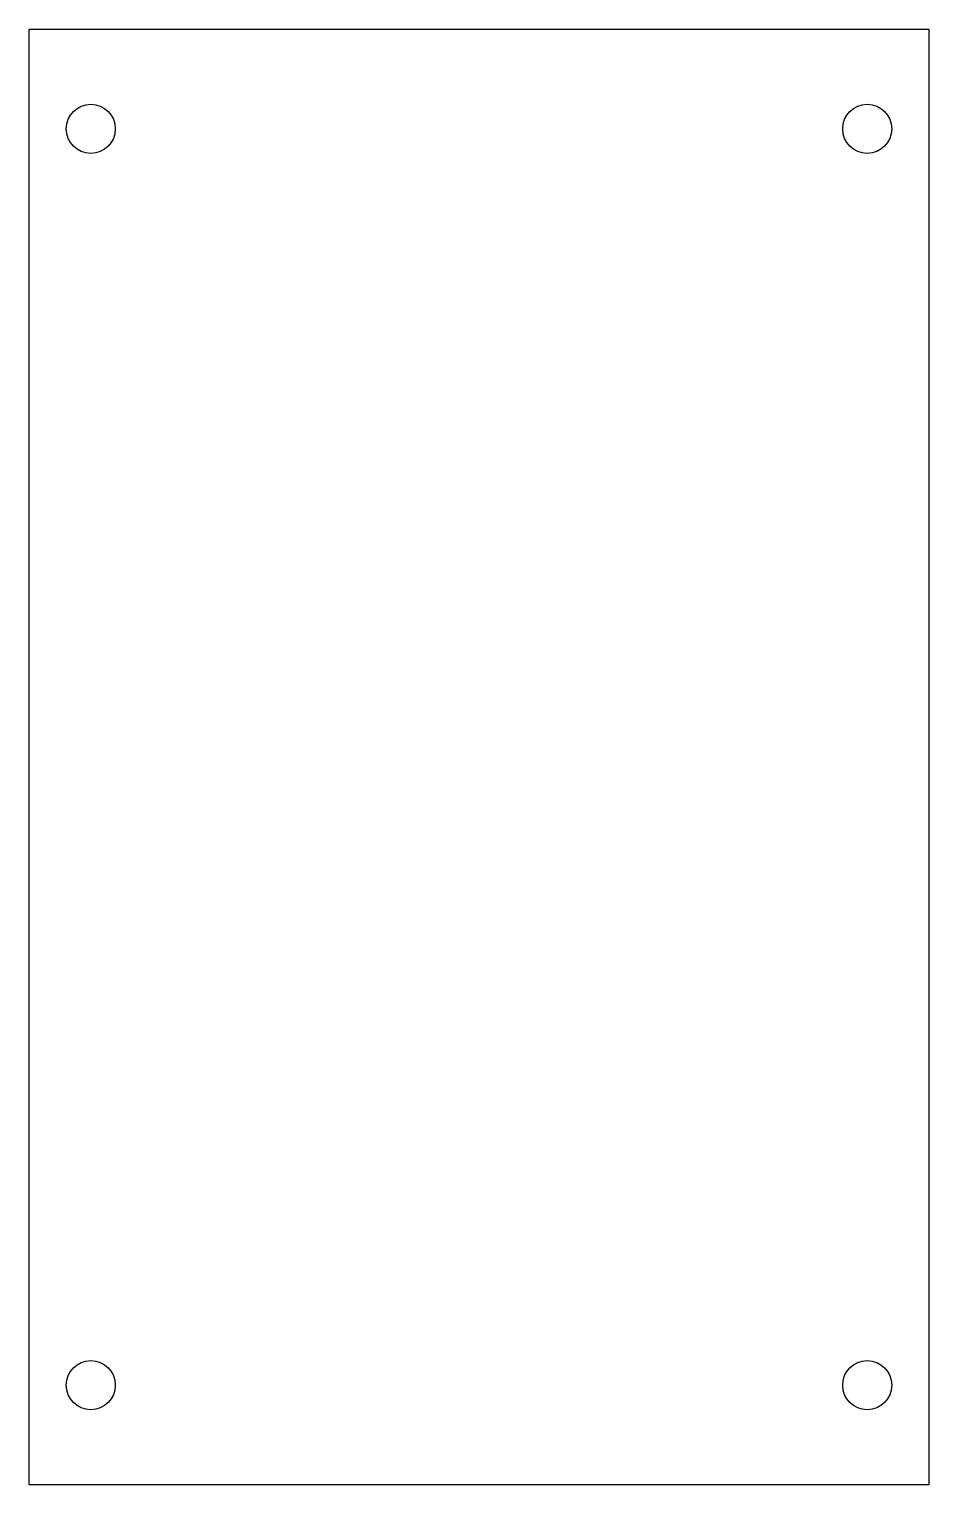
# Model space of a CAD drawing. Extents: x -27.5 to 27.5, y -44.5 to 44.5.
import ezdxf

# ---------------------------------------------------------------- set-up
doc = ezdxf.new("R2010")
doc.units = 0
doc.layers.get('0').update_dxf_attribs({"linetype": 'continuous'})

# ---------------------------------------------------------------- blocks, each defined once
blk = doc.blocks.new('SHAPE2DVIEW')
at = {"color": 0}
for p, q in [((-27.5, 44.495), (27.5, 44.495)), ((-27.5, -44.495), (-27.5, 44.495)), ((27.5, 44.495), (27.5, -44.495)), ((27.5, -44.495), (-27.5, -44.495))]:
    blk.add_line(p, q, dxfattribs=at)
for centre in [(-23.731, 38.397), (23.731, 38.397), (-23.731, -38.397), (23.731, -38.397)]:
    blk.add_circle(centre, 1.5, dxfattribs=at)

msp = doc.modelspace()

# ---------------------------------------------------------------- block references
at = {"color": 0}
msp.add_blockref('SHAPE2DVIEW', (0, 0), dxfattribs=at)

doc.saveas('drawing.dxf')
